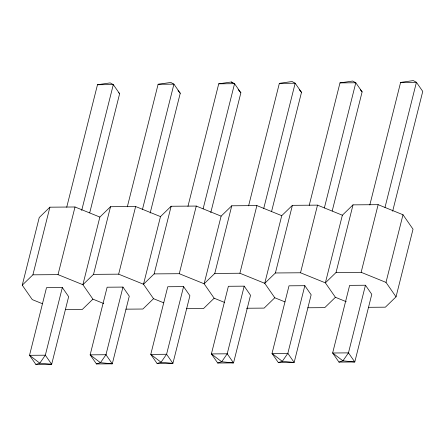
<?xml version="1.0" encoding="UTF-8"?>
<svg xmlns="http://www.w3.org/2000/svg" width="445" height="445" viewBox="0 0 445 445"><rect width="100%" height="100%" fill="white"/><g stroke="black" fill="none" stroke-linecap="round" stroke-linejoin="round"><path stroke-width="0.67" d="M42.486 303.746L32.285 299.613L22.25 285.167L39.238 217.527L49.901 207.181L75.01 206.986L99.864 217.065L110.527 206.714L135.636 206.524L160.489 216.598L171.147 206.252L196.262 206.063L221.115 216.137L231.773 205.79L256.887 205.596L281.741 215.675L292.398 205.329L317.513 205.134L342.366 215.213L353.024 204.861L378.139 204.672L402.992 214.746L413.027 229.192L396.039 296.832L385.376 307.178L368.41 307.311M22.25 285.167L32.908 274.821L49.901 207.181M66.711 207.237L97.483 84.739L110.182 82.903L113.303 84.622L119.627 93.717L89.701 212.849M32.908 274.821L58.022 274.632L75.01 206.986M62.328 287.548L45.34 355.193L39.805 363.17L35.845 364.411L29.52 355.31L46.508 287.67L62.328 287.548L68.652 296.648L51.664 364.288L35.845 364.411M81.685 210.485L113.303 84.622L97.483 84.739M99.864 217.065L82.876 284.705L92.91 299.146L103.746 303.54M58.022 274.632L82.876 284.705L93.533 274.359L110.527 206.714M127.337 206.775L158.109 84.277L170.808 82.442L173.928 84.155L180.253 93.255L150.16 213.06M93.533 274.359L118.648 274.165L135.636 206.524M122.954 287.086L105.966 354.726L100.431 362.703L96.465 363.949L90.146 354.849L107.134 287.209L122.954 287.086L129.278 296.186L112.29 363.826L96.465 363.949M142.483 209.345L173.928 84.155L158.109 84.277M160.489 216.598L143.501 284.244L153.536 298.684L163.732 302.817M118.648 274.165L143.501 284.244L154.159 273.897L171.147 206.252M187.962 206.313L218.729 83.816L231.433 81.98L234.554 83.693L240.873 92.794L210.78 212.599M154.159 273.897L179.268 273.703L196.262 206.063M183.579 286.625L166.591 354.264L161.057 362.241L157.091 363.487L150.766 354.387L167.759 286.741L183.579 286.625L189.904 295.719L172.91 363.365L157.091 363.487M203.104 208.883L234.554 83.693L218.729 83.816M221.115 216.137L204.127 283.782L214.162 298.222L224.358 302.355M179.268 273.703L204.127 283.782L214.785 273.43L231.773 205.79M248.588 205.851L279.354 83.354L292.059 81.513L295.174 83.232L301.499 92.332L271.578 211.464M214.785 273.43L239.894 273.241L256.887 205.596M244.205 286.157L227.211 353.803L221.682 361.779L217.716 363.02L211.392 353.925L228.385 286.28L244.205 286.157L250.529 295.257L233.536 362.903L217.716 363.02M263.729 208.421L295.174 83.232L279.354 83.354M281.741 215.675L264.747 283.315L274.788 297.761L284.984 301.894M239.894 273.241L264.747 283.315L275.411 272.969L292.398 205.329M309.214 205.384L339.98 82.887L352.685 81.051L355.8 82.77L362.124 91.865L332.204 210.997M275.411 272.969L300.52 272.779L317.513 205.134M304.831 285.696L287.837 353.341L282.308 361.318L278.342 362.558L272.017 353.458L289.011 285.818L304.831 285.696L311.155 294.796L294.162 362.436L278.342 362.558M324.355 207.96L355.8 82.77L339.98 82.887M342.366 215.213L325.373 282.853L335.413 297.293L346.243 301.688M300.52 272.779L325.373 282.853L336.036 272.507L353.024 204.861M369.834 204.922L400.606 82.425L413.305 80.59L416.425 82.303L422.75 91.403L392.657 211.208M336.036 272.507L361.145 272.312L378.139 204.672M365.456 285.234L348.463 352.874L342.928 360.851L338.968 362.097L332.643 352.996L349.631 285.356L365.456 285.234L371.781 294.334L354.787 361.974L338.968 362.097M384.981 207.492L416.425 82.303L400.606 82.425M396.039 296.832L385.999 282.391L402.992 214.746M92.91 299.146L82.253 309.498L65.287 309.625M153.536 298.684L142.878 309.03L125.913 309.164M214.162 298.222L203.504 308.569L186.538 308.697M274.788 297.761L264.13 308.107L246.48 308.24M335.413 297.293L324.755 307.645L307.784 307.773M361.145 272.312L385.999 282.391M360.328 89.807L362.124 91.865M299.251 89.757L301.499 92.332M231.433 81.98L232.329 83.009M238.175 89.701L240.873 92.794M178 90.68L180.253 93.255M118.726 92.688L119.627 93.717M45.34 355.193L29.52 355.31L39.805 363.17L51.664 364.288L45.34 355.193M105.966 354.726L90.146 354.849L100.431 362.703L112.29 363.826L105.966 354.726M166.591 354.264L150.766 354.387L161.057 362.241L172.91 363.365L166.591 354.264M227.211 353.803L211.392 353.925L221.682 361.779L233.536 362.903L227.211 353.803M287.837 353.341L272.017 353.458L282.308 361.318L294.162 362.436L287.837 353.341M348.463 352.874L332.643 352.996L342.928 360.851L354.787 361.974L348.463 352.874"/></g></svg>
